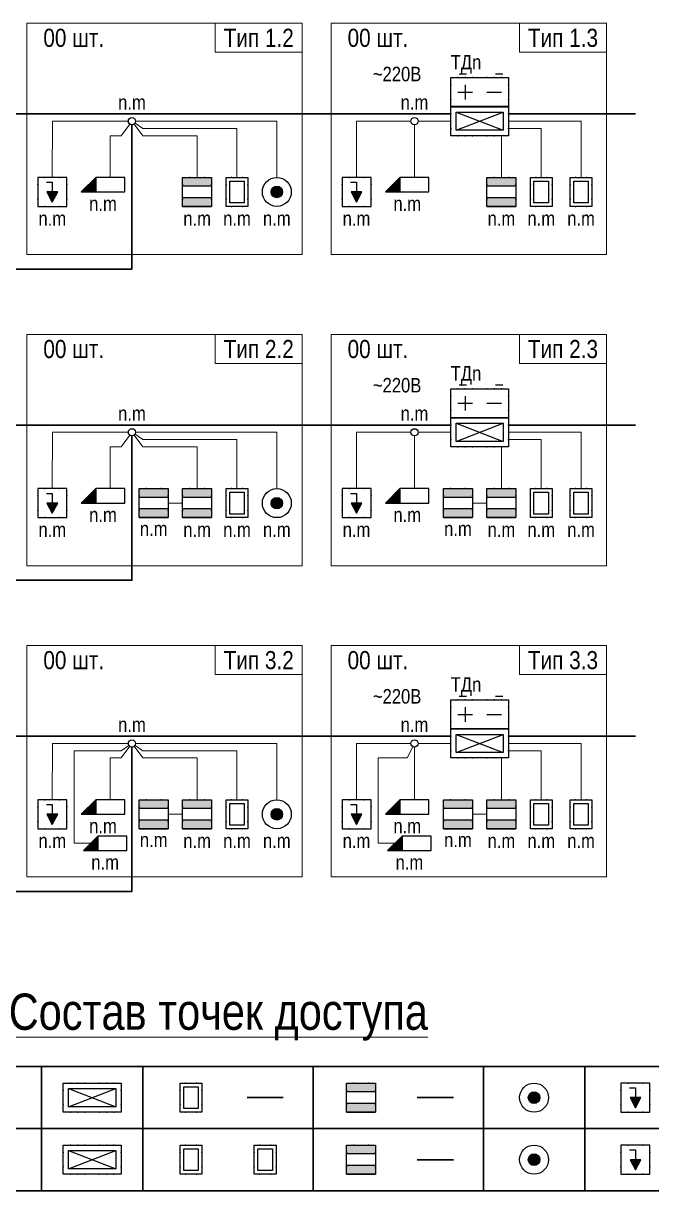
# Model space of a CAD drawing. Header units: millimetres. Extents: x -21000 to 351902, y -261781 to 19312.
# Drawn here: x 51333 to 60006, y -49709 to -33594 of the extents above; entities that cross this region are included whole.
import ezdxf
from ezdxf.enums import TextEntityAlignment as Align

# ---------------------------------------------------------------- set-up
doc = ezdxf.new("R2010")
doc.units = ezdxf.units.MM
doc.header["$MEASUREMENT"] = 0
doc.set_wipeout_variables(frame=1)
for name, color, linetype in [('_АТ-Имя', 7, 'Continuous'), ('_АТ-Спецификация', 7, 'Continuous'), ('_БЛ-Заливка', 7, 'Continuous'), ('_БЛ-Маска', 250, 'Continuous'), ('_БЛ_Заливка', 7, 'Continuous'), ('_КД', 84, 'Continuous'), ('_ЭП', 14, 'Continuous')]:
    doc.layers.add(name, color=color, linetype=linetype)
doc.layers.add('_АТ-Примечания', color=250, linetype='Continuous', plot=False)
doc.layers.add('_Блоки', color=252, linetype='Continuous', lineweight=18)
doc.layers.add('_Текст', color=7, linetype='Continuous', lineweight=0)
doc.styles.add('ArialN-250', font='ARIALN.TTF', dxfattribs={"height": 250})
doc.styles.add('AT-Шрифт', font='ARIALN.TTF', dxfattribs={"height": 250})
doc.linetypes.add('_Л00', pattern='A,30,[1,Sht1.shx,S=1.1,R=0,X=0,Y=0],2.5', length=32.5)

# ---------------------------------------------------------------- blocks, each defined once
blk = doc.blocks.new('КСкд')
at = {"layer": '_АТ-Имя', "ltscale": 100, "style": 'AT-Шрифт'}
blk.add_attdef('NUMBER', text='', height=2, dxfattribs=at).set_placement((0, 0.5, 0), align=Align.BOTTOM_CENTER)
at = {"layer": '_АТ-Примечания', "ltscale": 100, "style": 'AT-Шрифт', "flags": 1}
for tag, p in [('ABBREVIATION', (0, -3.5, 0)), ('COMMENT1', (0, -3.96, 0)), ('COMMENT2', (0, -4.42, 0)), ('COMMENT3', (0, -4.88, 0))]:
    blk.add_attdef(tag, p, '', height=0.25, dxfattribs=at)
at = {"layer": '_АТ-Спецификация', "ltscale": 100, "style": 'AT-Шрифт', "flags": 1}
for tag, p in [('NUM', (0, 0, 0)), ('CODE', (0, -1.5, 0)), ('DESCRIPTION', (0, -0.5, 0)), ('NAME', (0, -1, 0)), ('MADEBY', (0, -2, 0)), ('POSITION', (0, -2.5, 0)), ('POSITION2', (0, -3, 0))]:
    blk.add_attdef(tag, p, '', height=0.25, dxfattribs=at)
blk.add_wipeout([(0.5, 0), (0.5, -0.03), (0.5, -0.06), (0.49, -0.09), (0.48, -0.12), (0.48, -0.15), (0.46, -0.18), (0.45, -0.21), (0.44, -0.24), (0.42, -0.27), (0.4, -0.29), (0.39, -0.32), (0.36, -0.34), (0.34, -0.36), (0.32, -0.39), (0.29, -0.4), (0.27, -0.42), (0.24, -0.44), (0.21, -0.45), (0.18, -0.46), (0.15, -0.48), (0.12, -0.48), (0.09, -0.49), (0.06, -0.5), (0.03, -0.5), (0, -0.5), (-0.03, -0.5), (-0.06, -0.5), (-0.09, -0.49), (-0.12, -0.48), (-0.15, -0.48), (-0.18, -0.46), (-0.21, -0.45), (-0.24, -0.44), (-0.27, -0.42), (-0.29, -0.4), (-0.32, -0.39), (-0.34, -0.36), (-0.36, -0.34), (-0.39, -0.32), (-0.4, -0.29), (-0.42, -0.27), (-0.44, -0.24), (-0.45, -0.21), (-0.46, -0.18), (-0.48, -0.15), (-0.48, -0.12), (-0.49, -0.09), (-0.5, -0.06), (-0.5, -0.03), (-0.5, 0), (-0.5, 0.03), (-0.5, 0.06), (-0.49, 0.09), (-0.48, 0.12), (-0.48, 0.15), (-0.46, 0.18), (-0.45, 0.21), (-0.44, 0.24), (-0.42, 0.27), (-0.4, 0.29), (-0.39, 0.32), (-0.36, 0.34), (-0.34, 0.36), (-0.32, 0.39), (-0.29, 0.4), (-0.27, 0.42), (-0.24, 0.44), (-0.21, 0.45), (-0.18, 0.46), (-0.15, 0.48), (-0.12, 0.48), (-0.09, 0.49), (-0.06, 0.5), (-0.03, 0.5), (0, 0.5), (0.03, 0.5), (0.06, 0.5), (0.09, 0.49), (0.12, 0.48), (0.15, 0.48), (0.18, 0.46), (0.21, 0.45), (0.24, 0.44), (0.27, 0.42), (0.29, 0.4), (0.32, 0.39), (0.34, 0.36), (0.36, 0.34), (0.39, 0.32), (0.4, 0.29), (0.42, 0.27), (0.44, 0.24), (0.45, 0.21), (0.46, 0.18), (0.48, 0.15), (0.48, 0.12), (0.49, 0.09), (0.5, 0.06), (0.5, 0.03)]).dxf.layer = '_БЛ-Маска'
blk.add_circle((0, 0), 0.5)
blk = doc.blocks.new('ДК')
blk.add_wipeout([(-2, 2), (2, 2), (2, -2), (-2, -2)]).dxf.layer = '_БЛ-Маска'
at = {"layer": '_БЛ-Заливка', "linetype": 'ByBlock', "lineweight": -2, "ltscale": 100}
h = blk.add_hatch(color=84, dxfattribs=at)
h.paths.add_polyline_path([(2, 2), (-2, 2), (-2, 0.8), (2, 0.8)])
h.paths.add_polyline_path([(2, -0.8), (-2, -0.8), (-2, -2), (2, -2)])
at = {"color": 0, "linetype": 'ByBlock', "lineweight": -2, "ltscale": 100}
for p, q in [((2, 0.8), (-2, 0.8)), ((2, -0.8), (-2, -0.8))]:
    blk.add_line(p, q, dxfattribs=at)
at = {"color": 0, "linetype": 'ByBlock', "lineweight": -2}
blk.add_line((-2, -2), (2, -2), dxfattribs=at)
blk.add_lwpolyline([(-2, 2), (2, 2), (2, -2), (-2, -2)], close=True)
at = {"ltscale": 100}
for p in [(-1.02, 2), (1.02, 2), (-2, 1.01), (2, 1.01), (-2, -1.01), (2, -1.01), (-1.02, -2), (1.02, -2)]:
    blk.add_point(p, dxfattribs=at)
at = {"layer": '_АТ-Имя', "ltscale": 100, "style": 'AT-Шрифт'}
blk.add_attdef('NUMBER', text='', height=2, dxfattribs=at).set_placement((0, 2), align=Align.BOTTOM_CENTER)
at = {"layer": '_АТ-Примечания', "ltscale": 100, "style": 'AT-Шрифт', "flags": 1}
for tag, p in [('ABBREVIATION', (-2, -1.5)), ('COMMENT1', (-2, -1.96)), ('COMMENT2', (-2, -2.42)), ('COMMENT3', (-2, -2.88))]:
    blk.add_attdef(tag, p, '', height=0.25, dxfattribs=at)
at = {"layer": '_АТ-Спецификация', "ltscale": 100, "style": 'AT-Шрифт', "flags": 1}
for tag, p in [('NUM', (-2, 2)), ('DESCRIPTION', (-2, 1.5)), ('CODE', (-2, 0.5)), ('NAME', (-2, 1)), ('MADEBY', (-2, 0)), ('POSITION', (-2, -0.5)), ('POSITION2', (-2, -1))]:
    blk.add_attdef(tag, p, '', height=0.25, dxfattribs=at)
blk = doc.blocks.new('СЧ')
blk.add_wipeout([(-1.5, 2), (1.5, 2), (1.5, -2), (-1.5, -2)]).dxf.layer = '_БЛ-Маска'
at = {"color": 0, "linetype": 'ByBlock', "lineweight": -2, "ltscale": 100}
blk.add_lwpolyline([(-1, 1.5), (1, 1.5), (1, -1.5), (-1, -1.5)], close=True, dxfattribs=at)
for p in [(-0.75, 2), (0.75, 2), (-1.5, 1), (1.5, 1), (-1.5, -1), (1.5, -1), (-0.75, -2), (0.75, -2)]:
    blk.add_point(p, dxfattribs=at)
at = {"layer": '_БЛ-Маска', "color": 0, "linetype": 'ByBlock', "lineweight": -2, "ltscale": 100}
blk.add_lwpolyline([(1.5, -2), (-1.5, -2), (-1.5, 2), (1.5, 2)], close=True, dxfattribs=at)
at = {"layer": '_АТ-Имя', "ltscale": 100, "style": 'AT-Шрифт'}
blk.add_attdef('NUMBER', text='', height=2, dxfattribs=at).set_placement((0, 2), align=Align.BOTTOM_CENTER)
at = {"layer": '_АТ-Примечания', "ltscale": 100, "style": 'AT-Шрифт', "flags": 1}
for tag, p in [('ABBREVIATION', (-1.5, -1.5)), ('COMMENT1', (-1.5, -1.96)), ('COMMENT2', (-1.5, -2.42)), ('COMMENT3', (-1.5, -2.88))]:
    blk.add_attdef(tag, p, '', height=0.25, dxfattribs=at)
at = {"layer": '_АТ-Спецификация', "ltscale": 100, "style": 'AT-Шрифт', "flags": 1}
for tag, p in [('NUM', (-1.5, 2)), ('DESCRIPTION', (-1.5, 1.5)), ('CODE', (-1.5, 0.5)), ('NAME', (-1.5, 1)), ('MADEBY', (-1.5, 0)), ('POSITION', (-1.5, -0.5)), ('POSITION2', (-1.5, -1))]:
    blk.add_attdef(tag, p, '', height=0.25, dxfattribs=at)
blk = doc.blocks.new('АКВ')
at = {"lineweight": 0}
blk.add_wipeout([(-2, -2), (-2, 2), (2, 2), (2, -2)], dxfattribs=at).dxf.layer = '_БЛ-Маска'
at = {"layer": '_БЛ-Заливка'}
h = blk.add_hatch(color=84, dxfattribs=at)
h.dxf.hatch_style = 1
h.paths.add_polyline_path([(0.75, 0), (0, 0), (-0.75, 0), (0, -1.39)])
blk.add_lwpolyline([(2, 2), (-2, 2), (-2, -2), (2, -2)], close=True)
blk.add_lwpolyline([(-0.81, 1.34), (0, 1.34), (0, 0), (-0.75, 0), (0, -1.39), (0.75, 0), (0, 0)])
at = {"ltscale": 100}
for p in [(-1.02, 2), (1.02, 2), (-2, 1.01), (2, 1.01), (-2, -1.01), (2, -1.01), (-1.02, -2), (1.02, -2)]:
    blk.add_point(p, dxfattribs=at)
at = {"layer": '_АТ-Имя', "ltscale": 100, "style": 'AT-Шрифт'}
blk.add_attdef('NUMBER', text='', height=2, dxfattribs=at).set_placement((0, 2), align=Align.BOTTOM_CENTER)
at = {"layer": '_АТ-Примечания', "ltscale": 100, "style": 'AT-Шрифт', "flags": 1}
for tag, p in [('ABBREVIATION', (-2, -1.5)), ('COMMENT1', (-2, -1.96)), ('COMMENT2', (-2, -2.42)), ('COMMENT3', (-2, -2.88))]:
    blk.add_attdef(tag, p, '', height=0.25, dxfattribs=at)
at = {"layer": '_АТ-Спецификация', "ltscale": 100, "style": 'AT-Шрифт', "flags": 1}
for tag, p in [('NUM', (-2, 2)), ('DESCRIPTION', (-2, 1.5)), ('CODE', (-2, 0.5)), ('NAME', (-2, 1)), ('MADEBY', (-2, 0)), ('POSITION', (-2, -0.5)), ('POSITION2', (-2, -1))]:
    blk.add_attdef(tag, p, '', height=0.25, dxfattribs=at)
blk = doc.blocks.new('ЭМ')
at = {"layer": '_АТ-Примечания', "ltscale": 100, "style": 'AT-Шрифт', "flags": 1}
for tag, p in [('ABBREVIATION', (-2, -2.5)), ('COMMENT1', (-2, -2.96)), ('COMMENT2', (-2, -3.42)), ('COMMENT3', (-2, -3.88))]:
    blk.add_attdef(tag, p, '', height=0.25, dxfattribs=at)
blk.add_wipeout([(-2, -1), (-2, 1), (2, 1), (2, -1)]).dxf.layer = '_БЛ-Маска'
at = {"layer": '_БЛ_Заливка', "ltscale": 100}
blk.add_hatch(color=84, dxfattribs=at).paths.add_polyline_path([(-2, 1), (-4, -1), (-2, -1)])
at = {"ltscale": 100}
for points in [[(-4, -1), (2, -1), (2, 1), (-2, 1), (-4, -1)], [(-2, 1), (-2, -1)]]:
    blk.add_lwpolyline(points, dxfattribs=at)
at = {"layer": '_АТ-Имя', "ltscale": 100, "style": 'AT-Шрифт'}
blk.add_attdef('NUMBER', text='', height=2, dxfattribs=at).set_placement((-1, 1), align=Align.BOTTOM_CENTER)
at = {"layer": '_АТ-Спецификация', "ltscale": 100, "style": 'AT-Шрифт', "flags": 1}
for tag, p in [('NUM', (-2, 1)), ('DESCRIPTION', (-2, 0.5)), ('NAME', (-2, 0)), ('CODE', (-2, -0.5)), ('MADEBY', (-2, -1)), ('POSITION', (-2, -1.5)), ('POSITION2', (-2, -2))]:
    blk.add_attdef(tag, p, '', height=0.25, dxfattribs=at)
blk = doc.blocks.new('КВ')
blk.add_wipeout([(2, 0), (2, -0.06), (2, -0.13), (1.99, -0.19), (1.98, -0.25), (1.98, -0.31), (1.96, -0.37), (1.95, -0.44), (1.94, -0.5), (1.92, -0.56), (1.9, -0.62), (1.88, -0.68), (1.86, -0.74), (1.84, -0.79), (1.81, -0.85), (1.78, -0.91), (1.75, -0.96), (1.72, -1.02), (1.69, -1.07), (1.65, -1.12), (1.62, -1.18), (1.58, -1.23), (1.54, -1.27), (1.5, -1.32), (1.46, -1.37), (1.41, -1.41), (1.37, -1.46), (1.32, -1.5), (1.27, -1.54), (1.23, -1.58), (1.18, -1.62), (1.12, -1.65), (1.07, -1.69), (1.02, -1.72), (0.96, -1.75), (0.91, -1.78), (0.85, -1.81), (0.79, -1.84), (0.74, -1.86), (0.68, -1.88), (0.62, -1.9), (0.56, -1.92), (0.5, -1.94), (0.44, -1.95), (0.37, -1.96), (0.31, -1.98), (0.25, -1.98), (0.19, -1.99), (0.13, -2), (0.06, -2), (0, -2), (-0.06, -2), (-0.13, -2), (-0.19, -1.99), (-0.25, -1.98), (-0.31, -1.98), (-0.37, -1.96), (-0.44, -1.95), (-0.5, -1.94), (-0.56, -1.92), (-0.62, -1.9), (-0.68, -1.88), (-0.74, -1.86), (-0.79, -1.84), (-0.85, -1.81), (-0.91, -1.78), (-0.96, -1.75), (-1.02, -1.72), (-1.07, -1.69), (-1.12, -1.65), (-1.18, -1.62), (-1.23, -1.58), (-1.27, -1.54), (-1.32, -1.5), (-1.37, -1.46), (-1.41, -1.41), (-1.46, -1.37), (-1.5, -1.32), (-1.54, -1.27), (-1.58, -1.23), (-1.62, -1.18), (-1.65, -1.12), (-1.69, -1.07), (-1.72, -1.02), (-1.75, -0.96), (-1.78, -0.91), (-1.81, -0.85), (-1.84, -0.79), (-1.86, -0.74), (-1.88, -0.68), (-1.9, -0.62), (-1.92, -0.56), (-1.94, -0.5), (-1.95, -0.44), (-1.96, -0.37), (-1.98, -0.31), (-1.98, -0.25), (-1.99, -0.19), (-2, -0.13), (-2, -0.06), (-2, 0), (-2, 0.06), (-2, 0.13), (-1.99, 0.19), (-1.98, 0.25), (-1.98, 0.31), (-1.96, 0.37), (-1.95, 0.44), (-1.94, 0.5), (-1.92, 0.56), (-1.9, 0.62), (-1.88, 0.68), (-1.86, 0.74), (-1.84, 0.79), (-1.81, 0.85), (-1.78, 0.91), (-1.75, 0.96), (-1.72, 1.02), (-1.69, 1.07), (-1.65, 1.12), (-1.62, 1.18), (-1.58, 1.23), (-1.54, 1.27), (-1.5, 1.32), (-1.46, 1.37), (-1.41, 1.41), (-1.37, 1.46), (-1.32, 1.5), (-1.27, 1.54), (-1.23, 1.58), (-1.18, 1.62), (-1.12, 1.65), (-1.07, 1.69), (-1.02, 1.72), (-0.96, 1.75), (-0.91, 1.78), (-0.85, 1.81), (-0.79, 1.84), (-0.74, 1.86), (-0.68, 1.88), (-0.62, 1.9), (-0.56, 1.92), (-0.5, 1.94), (-0.44, 1.95), (-0.37, 1.96), (-0.31, 1.98), (-0.25, 1.98), (-0.19, 1.99), (-0.13, 2), (-0.06, 2), (0, 2), (0.06, 2), (0.13, 2), (0.19, 1.99), (0.25, 1.98), (0.31, 1.98), (0.37, 1.96), (0.44, 1.95), (0.5, 1.94), (0.56, 1.92), (0.62, 1.9), (0.68, 1.88), (0.74, 1.86), (0.79, 1.84), (0.85, 1.81), (0.91, 1.78), (0.96, 1.75), (1.02, 1.72), (1.07, 1.69), (1.12, 1.65), (1.18, 1.62), (1.23, 1.58), (1.27, 1.54), (1.32, 1.5), (1.37, 1.46), (1.41, 1.41), (1.46, 1.37), (1.5, 1.32), (1.54, 1.27), (1.58, 1.23), (1.62, 1.18), (1.65, 1.12), (1.69, 1.07), (1.72, 1.02), (1.75, 0.96), (1.78, 0.91), (1.81, 0.85), (1.84, 0.79), (1.86, 0.74), (1.88, 0.68), (1.9, 0.62), (1.92, 0.56), (1.94, 0.5), (1.95, 0.44), (1.96, 0.37), (1.98, 0.31), (1.98, 0.25), (1.99, 0.19), (2, 0.13), (2, 0.06)]).dxf.layer = '_БЛ-Маска'
at = {"layer": '_БЛ-Заливка', "linetype": 'ByBlock', "lineweight": -2, "ltscale": 100}
blk.add_hatch(color=84, dxfattribs=at).paths.add_polyline_path([(0.8, 0, 1), (-0.8, 0, 1)])
blk.add_circle((0, 0), 2)
at = {"color": 0, "linetype": 'ByBlock', "lineweight": -2, "ltscale": 100}
blk.add_circle((0, 0), 0.8, dxfattribs=at)
at = {"layer": '_АТ-Имя', "ltscale": 100, "style": 'AT-Шрифт'}
blk.add_attdef('NUMBER', text='', height=2, dxfattribs=at).set_placement((0, 2), align=Align.BOTTOM_CENTER)
at = {"layer": '_АТ-Примечания', "ltscale": 100, "style": 'AT-Шрифт', "flags": 1}
for tag, p in [('ABBREVIATION', (0, -1.5)), ('COMMENT1', (0, -1.96)), ('COMMENT2', (0, -2.42)), ('COMMENT3', (0, -2.88))]:
    blk.add_attdef(tag, p, '', height=0.25, dxfattribs=at)
at = {"layer": '_АТ-Спецификация', "ltscale": 100, "style": 'AT-Шрифт', "flags": 1}
for tag, p in [('NUM', (0, 2)), ('DESCRIPTION', (0, 1.5)), ('CODE', (0, 0.5)), ('NAME', (0, 1)), ('MADEBY', (0, 0)), ('POSITION', (0, -0.5)), ('POSITION2', (0, -1))]:
    blk.add_attdef(tag, p, '', height=0.25, dxfattribs=at)
blk = doc.blocks.new('РИП')
at = {"layer": '_АТ-Имя', "ltscale": 100, "style": 'AT-Шрифт'}
blk.add_attdef('NUMBER', text='', height=2, dxfattribs=at).set_placement((0, 4.54), align=Align.BOTTOM_LEFT)
blk.add_wipeout([(0, 4), (8, 4), (8, 0), (0, 0)]).dxf.layer = '_БЛ-Маска'
for p, q in [((1.19, 4.54), (2.19, 4.54)), ((6.19, 4.54), (7.19, 4.54))]:
    blk.add_line(p, q)
at = {"color": 0, "linetype": 'ByBlock', "lineweight": -2}
for p, q in [((1, 2), (3, 2)), ((2, 3), (2, 1)), ((5, 2), (7, 2))]:
    blk.add_line(p, q, dxfattribs=at)
blk.add_lwpolyline([(0, 4), (8, 4), (8, 0), (0, 0)], close=True)
at = {"color": 0, "linetype": 'ByBlock', "lineweight": -2, "ltscale": 100}
for p in [(1, 4), (2, 4), (3, 4), (5, 4), (6, 4), (7, 4), (0, 3), (8, 3), (0, 1), (8, 1), (1, 0), (2, 0), (3, 0), (5, 0), (6, 0), (7, 0)]:
    blk.add_point(p, dxfattribs=at)
at = {"layer": '_АТ-Примечания', "ltscale": 100, "style": 'AT-Шрифт', "flags": 1}
for tag, p in [('ABBREVIATION', (0, 0.5)), ('COMMENT1', (0, 0.04)), ('COMMENT2', (0, -0.42)), ('COMMENT3', (0, -0.88))]:
    blk.add_attdef(tag, p, '', height=0.25, dxfattribs=at)
at = {"layer": '_АТ-Спецификация', "ltscale": 100, "style": 'AT-Шрифт', "flags": 1}
for tag, p in [('NUM', (0, 4)), ('DESCRIPTION', (0, 3.5)), ('NAME', (0, 3)), ('CODE', (0, 2.5)), ('MADEBY', (0, 2)), ('POSITION', (0, 1.5)), ('POSITION2', (0, 1))]:
    blk.add_attdef(tag, p, '', height=0.25, dxfattribs=at)
blk = doc.blocks.new('КД')
at = {"ltscale": 100}
blk.add_wipeout([(0, 0), (0, 4), (8, 4), (8, 0)], dxfattribs=at).dxf.layer = '_БЛ-Маска'
blk.add_lwpolyline([(0, 4), (8, 4), (8, 0), (0, 0)], close=True, dxfattribs=at)
at = {"color": 0, "linetype": 'ByBlock', "lineweight": -2, "ltscale": 100}
blk.add_lwpolyline([(0.75, 3.25), (7.25, 3.25), (7.25, 0.75), (0.75, 0.75)], close=True, dxfattribs=at)
for points in [[(0.75, 0.75), (7.25, 3.25)], [(0.75, 3.25), (7.25, 0.75)]]:
    blk.add_lwpolyline(points, dxfattribs=at)
for p in [(1, 4), (2, 4), (3, 4), (5, 4), (6, 4), (7, 4), (0, 3), (8, 3), (0, 1), (1, 0), (2, 0), (3, 0), (5, 0), (6, 0), (7, 0), (8, 1)]:
    blk.add_point(p, dxfattribs=at)
at = {"layer": '_АТ-Имя', "ltscale": 100, "style": 'AT-Шрифт'}
blk.add_attdef('NUMBER', text='', height=2, dxfattribs=at).set_placement((0, 4), align=Align.BOTTOM_LEFT)
at = {"layer": '_АТ-Примечания', "ltscale": 100, "style": 'AT-Шрифт', "flags": 1}
for tag, p in [('ABBREVIATION', (0, 0.5)), ('COMMENT1', (0, 0.04)), ('COMMENT2', (0, -0.42)), ('COMMENT3', (0, -0.88))]:
    blk.add_attdef(tag, p, '', height=0.25, dxfattribs=at)
at = {"layer": '_АТ-Спецификация', "ltscale": 100, "style": 'AT-Шрифт', "flags": 1}
for tag, p in [('NUM', (0, 4)), ('DESCRIPTION', (0, 3.5)), ('NAME', (0, 3)), ('CODE', (0, 2.5)), ('MADEBY', (0, 2)), ('POSITION', (0, 1.5)), ('POSITION2', (0, 1))]:
    blk.add_attdef(tag, p, '', height=0.25, dxfattribs=at)

msp = doc.modelspace()

# ---------------------------------------------------------------- linework, layer by layer
at = {"linetype": 'Continuous', "lineweight": 30}
for p, q in [((54421, -48425, -2700), (54921, -48425, -2700)), ((56771, -48425, 900), (57271, -48425, 900)), ((56771, -49281, 900), (57271, -49281, 900))]:
    msp.add_line(p, q, dxfattribs=at)
at = {"color": 204, "linetype": 'Continuous', "lineweight": 30}
for points in [[(51382, -34845), (49632, -34845)], [(57232, -34845), (55582, -34845)], [(59782, -34845), (58032, -34845)], [(51382, -39140), (49632, -39140)], [(57232, -39140), (55582, -39140)], [(59782, -39140), (58032, -39140)], [(51382, -43435), (49632, -43435)], [(57232, -43435), (55582, -43435)], [(59782, -43435), (58032, -43435)]]:
    msp.add_lwpolyline(points, dxfattribs=at)
at = {"color": 12, "linetype": '_Л00', "lineweight": 15, "ltscale": 100}
for points in [[(56782, -34945), (57232, -34945)], [(56782, -39240), (57232, -39240)], [(56782, -43535), (57232, -43535)]]:
    msp.add_lwpolyline(points, dxfattribs=at)
at = {"elevation": -2700}
for points in [[(50183, -47997), (51583, -47997), (51583, -48853), (50183, -48853)], [(50183, -48853), (51583, -48853), (51583, -49709), (50183, -49709)]]:
    msp.add_lwpolyline(points, close=True, dxfattribs=at)
at = {"layer": '_Блоки', "color": 252, "lineweight": 15, "ltscale": 50}
for points in [[(53982, -33594), (55182, -33594), (55182, -33994), (53982, -33994)], [(55582, -33594), (59382, -33594), (59382, -36787), (55582, -36787)], [(58182, -33594), (59382, -33594), (59382, -33994), (58182, -33994)], [(53982, -37890), (55182, -37890), (55182, -38290), (53982, -38290)], [(55582, -37890), (59382, -37890), (59382, -41082), (55582, -41082)], [(58182, -37890), (59382, -37890), (59382, -38290), (58182, -38290)], [(53982, -42185), (55182, -42185), (55182, -42585), (53982, -42585)], [(55582, -42185), (59382, -42185), (59382, -45377), (55582, -45377)], [(58182, -42185), (59382, -42185), (59382, -42585), (58182, -42585)]]:
    msp.add_lwpolyline(points, close=True, dxfattribs=at)

# ---------------------------------------------------------------- block references
at = {"layer": '_КД', "ltscale": 100}
ref = msp.add_blockref('КСкд', (52832, -34945), dxfattribs=dict(at, xscale=100, yscale=100, zscale=100))
ref.add_attrib('NUMBER', 'n.m', dxfattribs={"layer": '_АТ-Имя', "ltscale": 100, "height": 200, "style": 'AT-Шрифт'}).set_placement((52832, -34845), align=Align.BOTTOM_CENTER)
ref = msp.add_blockref('КСкд', (52832, -39240), dxfattribs=dict(at, xscale=100, yscale=100, zscale=100))
ref.add_attrib('NUMBER', 'n.m', dxfattribs={"layer": '_АТ-Имя', "ltscale": 100, "height": 200, "style": 'AT-Шрифт'}).set_placement((52832, -39140), align=Align.BOTTOM_CENTER)
ref = msp.add_blockref('КСкд', (52832, -43535), dxfattribs=dict(at, xscale=100, yscale=100, zscale=100))
ref.add_attrib('NUMBER', 'n.m', dxfattribs={"layer": '_АТ-Имя', "ltscale": 100, "height": 200, "style": 'AT-Шрифт'}).set_placement((52832, -43435), align=Align.BOTTOM_CENTER)
at = {"layer": '_КД', "xscale": 100, "yscale": 100, "zscale": 0.1}
for name, p in [('КД', (51883, -48625, -2700)), ('СЧ', (53646, -48425, -3600)), ('ДК', (55996, -48425, -2700)), ('КВ', (58383, -48425, -1800)), ('АКВ', (59783, -48425, -1800))]:
    msp.add_blockref(name, p, dxfattribs=at)

# ---------------------------------------------------------------- texts
at = {"lineweight": 0, "insert": (54024, -47639, -3600), "char_height": 500, "width": 18500, "attachment_point": 8, "style": 'ArialN-250'}
msp.add_mtext('{\\LСостав точек доступа}', dxfattribs=at)
at = {"layer": '_Текст', "color": 2, "style": 'ArialN-250'}
for p in [(52028, -33794), (56228, -33794), (52028, -38090), (56228, -38090), (52028, -42385), (56228, -42385)]:
    msp.add_text('00 шт.', height=250, dxfattribs=at).set_placement(p, align=Align.MIDDLE_CENTER)
at = {"layer": '_Текст', "style": 'ArialN-250'}
for s, p in [('Тип 1.2', (54582, -33794)), ('Тип 1.3', (58782, -33794)), ('Тип 2.2', (54582, -38090)), ('Тип 2.3', (58782, -38090)), ('Тип 3.2', (54582, -42385)), ('Тип 3.3', (58782, -42385))]:
    msp.add_text(s, height=250, dxfattribs=at).set_placement(p, align=Align.MIDDLE_CENTER)
at = {"layer": '_Текст', "style": 'AT-Шрифт'}
for p in [(56158, -34394), (56158, -38690), (56158, -42985)]:
    msp.add_text('~220В', height=200, dxfattribs=at).set_placement(p)

# ---------------------------------------------------------------- next in the draw order: linework, layer by layer
at = {"color": 204, "linetype": 'Continuous', "lineweight": 30}
for points in [[(55582, -34845), (51382, -34845)], [(55582, -39140), (51382, -39140)], [(55582, -43435), (51382, -43435)]]:
    msp.add_lwpolyline(points, dxfattribs=at)
at = {"color": 84, "linetype": '_Л00', "lineweight": 30, "ltscale": 100}
for points in [[(48832, -35045), (48632, -35045), (48632, -36987), (52832, -36987), (52832, -34995)], [(48832, -39340), (48632, -39340), (48632, -41282), (52832, -41282), (52832, -39290)], [(48832, -43635), (48632, -43635), (48632, -45577), (52832, -45577), (52832, -43585)]]:
    msp.add_lwpolyline(points, dxfattribs=at)
at = {"lineweight": 30, "elevation": -3600}
msp.add_lwpolyline([(44783, -47997), (63283, -47997), (63283, -49709), (44783, -49709)], close=True, dxfattribs=at)
for points, elevation in [([(51583, -47997), (52983, -47997), (52983, -48853), (51583, -48853)], -3600), ([(52983, -47997), (55333, -47997), (55333, -48853), (52983, -48853)], -3600), ([(55333, -47997), (57683, -47997), (57683, -48853), (55333, -48853)], -3600), ([(57683, -47997), (59083, -47997), (59083, -48853), (57683, -48853)], -1800), ([(59083, -47997), (60483, -47997), (60483, -48853), (59083, -48853)], -1800)]:
    msp.add_lwpolyline(points, close=True, dxfattribs=dict(elevation=elevation))
at = {"layer": '_Блоки', "color": 252, "lineweight": 15, "ltscale": 50}
for points in [[(51382, -33594), (55182, -33594), (55182, -36787), (51382, -36787)], [(51382, -37890), (55182, -37890), (55182, -41082), (51382, -41082)], [(51382, -42185), (55182, -42185), (55182, -45377), (51382, -45377)]]:
    msp.add_lwpolyline(points, close=True, dxfattribs=at)

# ---------------------------------------------------------------- next in the draw order: block references
at = {"layer": '_КД', "ltscale": 100}
ref = msp.add_blockref('КСкд', (56732, -34945), dxfattribs=dict(at, xscale=100, yscale=100, zscale=100))
ref.add_attrib('NUMBER', 'n.m', dxfattribs={"layer": '_АТ-Имя', "ltscale": 100, "height": 200, "style": 'AT-Шрифт'}).set_placement((56732, -34845), align=Align.BOTTOM_CENTER)
ref = msp.add_blockref('КСкд', (56732, -39240), dxfattribs=dict(at, xscale=100, yscale=100, zscale=100))
ref.add_attrib('NUMBER', 'n.m', dxfattribs={"layer": '_АТ-Имя', "ltscale": 100, "height": 200, "style": 'AT-Шрифт'}).set_placement((56732, -39140), align=Align.BOTTOM_CENTER)
at = {"layer": '_КД'}
ref = msp.add_blockref('ДК', (57332, -40218), dxfattribs=dict(at, xscale=100, yscale=100, zscale=0.1))
ref.add_attrib('NUMBER', 'n.m', dxfattribs={"layer": '_АТ-Имя', "ltscale": 100, "height": 200, "style": 'AT-Шрифт'}).set_placement((57332, -40732), align=Align.BOTTOM_CENTER)
at = {"layer": '_КД', "ltscale": 100}
ref = msp.add_blockref('КСкд', (56732, -43535), dxfattribs=dict(at, xscale=100, yscale=100, zscale=100))
ref.add_attrib('NUMBER', 'n.m', dxfattribs={"layer": '_АТ-Имя', "ltscale": 100, "height": 200, "style": 'AT-Шрифт'}).set_placement((56732, -43435), align=Align.BOTTOM_CENTER)
at = {"layer": '_КД'}
ref = msp.add_blockref('ДК', (57332, -44513), dxfattribs=dict(at, xscale=100, yscale=100, zscale=0.1))
ref.add_attrib('NUMBER', 'n.m', dxfattribs={"layer": '_АТ-Имя', "ltscale": 100, "height": 200, "style": 'AT-Шрифт'}).set_placement((57332, -45027), align=Align.BOTTOM_CENTER)
at = {"layer": '_ЭП', "xscale": 100, "yscale": 100, "zscale": 0.1}
for p in [(57232, -34744), (57232, -39040), (57232, -43335)]:
    msp.add_blockref('РИП', p, dxfattribs=at)

# ---------------------------------------------------------------- next in the draw order: linework, layer by layer
at = {"color": 12, "linetype": '_Л00', "lineweight": 15, "ltscale": 100}
for points in [[(55931, -35722), (55934, -34945), (56682, -34945)], [(56732, -34995), (56732, -35722)], [(55931, -40018), (55934, -39240), (56682, -39240)], [(56732, -39290), (56732, -40018)], [(55931, -44313), (55934, -43535), (56682, -43535)], [(56462, -44914), (56232, -44914), (56232, -43735), (56632, -43735), (56710, -43580)], [(56732, -43585), (56732, -44313)]]:
    msp.add_lwpolyline(points, dxfattribs=at)

# ---------------------------------------------------------------- next in the draw order: block references
at = {"layer": '_КД'}
ref = msp.add_blockref('КД', (57232, -35145), dxfattribs=dict(at, xscale=100, yscale=100, zscale=0.1))
ref.add_attrib('NUMBER', 'ТДn', dxfattribs={"layer": '_АТ-Имя', "ltscale": 100, "height": 200, "style": 'AT-Шрифт'}).set_placement((57232, -34291), align=Align.BOTTOM_LEFT)
ref = msp.add_blockref('АКВ', (51732, -35922), dxfattribs=dict(at, xscale=100, yscale=100, zscale=0.1))
ref.add_attrib('NUMBER', 'n.m', dxfattribs={"layer": '_АТ-Имя', "ltscale": 100, "height": 200, "style": 'AT-Шрифт'}).set_placement((51732, -36449), align=Align.BOTTOM_CENTER)
ref = msp.add_blockref('ЭМ', (52532, -35822), dxfattribs=dict(at, xscale=100, yscale=100, zscale=0.1))
ref.add_attrib('NUMBER', 'n.m', dxfattribs={"layer": '_АТ-Имя', "ltscale": 100, "height": 200, "style": 'AT-Шрифт'}).set_placement((52432, -36244), align=Align.BOTTOM_CENTER)
ref = msp.add_blockref('ДК', (53732, -35922), dxfattribs=dict(at, xscale=100, yscale=100, zscale=0.1))
ref.add_attrib('NUMBER', 'n.m', dxfattribs={"layer": '_АТ-Имя', "ltscale": 100, "height": 200, "style": 'AT-Шрифт'}).set_placement((53732, -36449), align=Align.BOTTOM_CENTER)
ref = msp.add_blockref('СЧ', (54282, -35922), dxfattribs=dict(at, xscale=100, yscale=100, zscale=0.1))
ref.add_attrib('NUMBER', 'n.m', dxfattribs={"layer": '_АТ-Имя', "ltscale": 100, "height": 200, "style": 'AT-Шрифт'}).set_placement((54282, -36448), align=Align.BOTTOM_CENTER)
ref = msp.add_blockref('КВ', (54832, -35922), dxfattribs=dict(at, xscale=100, yscale=100, zscale=0.1))
ref.add_attrib('NUMBER', 'n.m', dxfattribs={"layer": '_АТ-Имя', "ltscale": 100, "height": 200, "style": 'AT-Шрифт'}).set_placement((54832, -36448), align=Align.BOTTOM_CENTER)
ref = msp.add_blockref('КД', (57232, -39440), dxfattribs=dict(at, xscale=100, yscale=100, zscale=0.1))
ref.add_attrib('NUMBER', 'ТДn', dxfattribs={"layer": '_АТ-Имя', "ltscale": 100, "height": 200, "style": 'AT-Шрифт'}).set_placement((57232, -38586), align=Align.BOTTOM_LEFT)
ref = msp.add_blockref('АКВ', (51732, -40218), dxfattribs=dict(at, xscale=100, yscale=100, zscale=0.1))
ref.add_attrib('NUMBER', 'n.m', dxfattribs={"layer": '_АТ-Имя', "ltscale": 100, "height": 200, "style": 'AT-Шрифт'}).set_placement((51732, -40744), align=Align.BOTTOM_CENTER)
ref = msp.add_blockref('ЭМ', (52532, -40118), dxfattribs=dict(at, xscale=100, yscale=100, zscale=0.1))
ref.add_attrib('NUMBER', 'n.m', dxfattribs={"layer": '_АТ-Имя', "ltscale": 100, "height": 200, "style": 'AT-Шрифт'}).set_placement((52432, -40539), align=Align.BOTTOM_CENTER)
ref = msp.add_blockref('ДК', (53132, -40218), dxfattribs=dict(at, xscale=100, yscale=100, zscale=0.1))
ref.add_attrib('NUMBER', 'n.m', dxfattribs={"layer": '_АТ-Имя', "ltscale": 100, "height": 200, "style": 'AT-Шрифт'}).set_placement((53132, -40732), align=Align.BOTTOM_CENTER)
ref = msp.add_blockref('ДК', (53732, -40218), dxfattribs=dict(at, xscale=100, yscale=100, zscale=0.1))
ref.add_attrib('NUMBER', 'n.m', dxfattribs={"layer": '_АТ-Имя', "ltscale": 100, "height": 200, "style": 'AT-Шрифт'}).set_placement((53732, -40744), align=Align.BOTTOM_CENTER)
ref = msp.add_blockref('СЧ', (54282, -40218), dxfattribs=dict(at, xscale=100, yscale=100, zscale=0.1))
ref.add_attrib('NUMBER', 'n.m', dxfattribs={"layer": '_АТ-Имя', "ltscale": 100, "height": 200, "style": 'AT-Шрифт'}).set_placement((54282, -40744), align=Align.BOTTOM_CENTER)
ref = msp.add_blockref('КВ', (54832, -40218), dxfattribs=dict(at, xscale=100, yscale=100, zscale=0.1))
ref.add_attrib('NUMBER', 'n.m', dxfattribs={"layer": '_АТ-Имя', "ltscale": 100, "height": 200, "style": 'AT-Шрифт'}).set_placement((54832, -40744), align=Align.BOTTOM_CENTER)
ref = msp.add_blockref('КД', (57232, -43735), dxfattribs=dict(at, xscale=100, yscale=100, zscale=0.1))
ref.add_attrib('NUMBER', 'ТДn', dxfattribs={"layer": '_АТ-Имя', "ltscale": 100, "height": 200, "style": 'AT-Шрифт'}).set_placement((57232, -42881), align=Align.BOTTOM_LEFT)
ref = msp.add_blockref('АКВ', (51732, -44513), dxfattribs=dict(at, xscale=100, yscale=100, zscale=0.1))
ref.add_attrib('NUMBER', 'n.m', dxfattribs={"layer": '_АТ-Имя', "ltscale": 100, "height": 200, "style": 'AT-Шрифт'}).set_placement((51732, -45039), align=Align.BOTTOM_CENTER)
ref = msp.add_blockref('ДК', (53132, -44513), dxfattribs=dict(at, xscale=100, yscale=100, zscale=0.1))
ref.add_attrib('NUMBER', 'n.m', dxfattribs={"layer": '_АТ-Имя', "ltscale": 100, "height": 200, "style": 'AT-Шрифт'}).set_placement((53132, -45027), align=Align.BOTTOM_CENTER)
ref = msp.add_blockref('ДК', (53732, -44513), dxfattribs=dict(at, xscale=100, yscale=100, zscale=0.1))
ref.add_attrib('NUMBER', 'n.m', dxfattribs={"layer": '_АТ-Имя', "ltscale": 100, "height": 200, "style": 'AT-Шрифт'}).set_placement((53732, -45039), align=Align.BOTTOM_CENTER)
ref = msp.add_blockref('СЧ', (54282, -44513), dxfattribs=dict(at, xscale=100, yscale=100, zscale=0.1))
ref.add_attrib('NUMBER', 'n.m', dxfattribs={"layer": '_АТ-Имя', "ltscale": 100, "height": 200, "style": 'AT-Шрифт'}).set_placement((54282, -45039), align=Align.BOTTOM_CENTER)
ref = msp.add_blockref('КВ', (54832, -44513), dxfattribs=dict(at, xscale=100, yscale=100, zscale=0.1))
ref.add_attrib('NUMBER', 'n.m', dxfattribs={"layer": '_АТ-Имя', "ltscale": 100, "height": 200, "style": 'AT-Шрифт'}).set_placement((54832, -45039), align=Align.BOTTOM_CENTER)
ref = msp.add_blockref('ЭМ', (52562, -44914), dxfattribs=dict(at, xscale=100, yscale=100, zscale=0.1))
ref.add_attrib('NUMBER', 'n.m', dxfattribs={"layer": '_АТ-Имя', "ltscale": 100, "height": 200, "style": 'AT-Шрифт'}).set_placement((52462, -45336), align=Align.BOTTOM_CENTER)
at = {"layer": '_КД', "xscale": 100, "yscale": 100, "zscale": 0.1}
for name, p in [('КД', (51883, -49481, -2700)), ('СЧ', (53646, -49281, -3600)), ('ДК', (55996, -49281, -2700)), ('КВ', (58383, -49281, -1800)), ('АКВ', (59783, -49281, -1800))]:
    msp.add_blockref(name, p, dxfattribs=at)

# ---------------------------------------------------------------- next in the draw order: linework, layer by layer
at = {"color": 250, "linetype": 'Continuous', "lineweight": 30}
for points in [[(57232, -34444, 0.0352, 121, 0), (56953, -34444, 0, 0, 0), (56210, -34444, 0, 0, 0)], [(57232, -38740, 0.0352, 121, 0), (56953, -38740, 0, 0, 0), (56210, -38740, 0, 0, 0)], [(57232, -43035, 0.0352, 121, 0), (56953, -43035, 0, 0, 0), (56210, -43035, 0, 0, 0)]]:
    msp.add_lwpolyline(points, format="xyseb", dxfattribs=at)
at = {"color": 12, "linetype": '_Л00', "lineweight": 15, "ltscale": 100}
for points in [[(51731, -35722), (51734, -34945), (52782, -34945)], [(52802, -34985), (52682, -35145), (52532, -35145), (52532, -35722)], [(51731, -40018), (51734, -39240), (52782, -39240)], [(52802, -39280), (52682, -39440), (52532, -39440), (52532, -40018)]]:
    msp.add_lwpolyline(points, dxfattribs=at)
at = {"color": 5, "linetype": 'Continuous', "lineweight": 15, "ltscale": 100}
for points in [[(52882, -34945), (54832, -34945), (54832, -35722)], [(52882, -39240), (54832, -39240), (54832, -40018)], [(52882, -43535), (54832, -43535), (54832, -44313)]]:
    msp.add_lwpolyline(points, dxfattribs=at)
at = {"color": 84, "linetype": 'Continuous', "lineweight": 15, "ltscale": 100}
for points in [[(58032, -34945), (59032, -34945), (59032, -35722)], [(52874, -34972), (52982, -35045), (54282, -35045), (54282, -35722)], [(58032, -35045), (58482, -35045), (58482, -35722)], [(52874, -39267), (52982, -39340), (54282, -39340), (54282, -40018)], [(58032, -39240), (59032, -39240), (59032, -40018)], [(58032, -39340), (58482, -39340), (58482, -40018)], [(52874, -43563), (52982, -43635), (54282, -43635), (54282, -44313)], [(58032, -43535), (59032, -43535), (59032, -44313)], [(58032, -43635), (58482, -43635), (58482, -44313)]]:
    msp.add_lwpolyline(points, dxfattribs=at)
at = {"color": 190, "linetype": 'Continuous', "lineweight": 15}
for points in [[(52862, -34985), (52982, -35145), (53732, -35145), (53732, -35722)], [(57932, -35145), (57932, -35722)], [(52862, -39280), (52982, -39440), (53732, -39440), (53732, -40018)], [(57932, -39440), (57932, -40018)], [(53332, -40218), (53532, -40218)], [(52862, -43575), (52982, -43735), (53732, -43735), (53732, -44313)], [(57932, -43735), (57932, -44313)], [(53332, -44513), (53532, -44513)]]:
    msp.add_lwpolyline(points, dxfattribs=at)
for points, elevation in [([(51583, -48853), (52983, -48853), (52983, -49709), (51583, -49709)], -3600), ([(52983, -48853), (55333, -48853), (55333, -49709), (52983, -49709)], -3600), ([(55333, -48853), (57683, -48853), (57683, -49709), (55333, -49709)], -3600), ([(57683, -48853), (59083, -48853), (59083, -49709), (57683, -49709)], -1800), ([(59083, -48853), (60483, -48853), (60483, -49709), (59083, -49709)], -1800)]:
    msp.add_lwpolyline(points, close=True, dxfattribs=dict(elevation=elevation))

# ---------------------------------------------------------------- next in the draw order: block references
at = {"layer": '_КД'}
ref = msp.add_blockref('АКВ', (55932, -35922), dxfattribs=dict(at, xscale=100, yscale=100, zscale=0.1))
ref.add_attrib('NUMBER', 'n.m', dxfattribs={"layer": '_АТ-Имя', "ltscale": 100, "height": 200, "style": 'AT-Шрифт'}).set_placement((55932, -36449), align=Align.BOTTOM_CENTER)
ref = msp.add_blockref('ЭМ', (56732, -35822), dxfattribs=dict(at, xscale=100, yscale=100, zscale=0.1))
ref.add_attrib('NUMBER', 'n.m', dxfattribs={"layer": '_АТ-Имя', "ltscale": 100, "height": 200, "style": 'AT-Шрифт'}).set_placement((56632, -36244), align=Align.BOTTOM_CENTER)
ref = msp.add_blockref('АКВ', (55932, -40218), dxfattribs=dict(at, xscale=100, yscale=100, zscale=0.1))
ref.add_attrib('NUMBER', 'n.m', dxfattribs={"layer": '_АТ-Имя', "ltscale": 100, "height": 200, "style": 'AT-Шрифт'}).set_placement((55932, -40744), align=Align.BOTTOM_CENTER)
ref = msp.add_blockref('ЭМ', (56732, -40118), dxfattribs=dict(at, xscale=100, yscale=100, zscale=0.1))
ref.add_attrib('NUMBER', 'n.m', dxfattribs={"layer": '_АТ-Имя', "ltscale": 100, "height": 200, "style": 'AT-Шрифт'}).set_placement((56632, -40539), align=Align.BOTTOM_CENTER)
ref = msp.add_blockref('ЭМ', (52532, -44413), dxfattribs=dict(at, xscale=100, yscale=100, zscale=0.1))
ref.add_attrib('NUMBER', 'n.m', dxfattribs={"layer": '_АТ-Имя', "ltscale": 100, "height": 200, "style": 'AT-Шрифт'}).set_placement((52432, -44834), align=Align.BOTTOM_CENTER)
ref = msp.add_blockref('АКВ', (55932, -44513), dxfattribs=dict(at, xscale=100, yscale=100, zscale=0.1))
ref.add_attrib('NUMBER', 'n.m', dxfattribs={"layer": '_АТ-Имя', "ltscale": 100, "height": 200, "style": 'AT-Шрифт'}).set_placement((55932, -45039), align=Align.BOTTOM_CENTER)
ref = msp.add_blockref('ЭМ', (56762, -44914), dxfattribs=dict(at, xscale=100, yscale=100, zscale=0.1))
ref.add_attrib('NUMBER', 'n.m', dxfattribs={"layer": '_АТ-Имя', "ltscale": 100, "height": 200, "style": 'AT-Шрифт'}).set_placement((56662, -45336), align=Align.BOTTOM_CENTER)

# ---------------------------------------------------------------- next in the draw order: linework, layer by layer
at = {"color": 12, "linetype": '_Л00', "lineweight": 15, "ltscale": 100}
for points in [[(51731, -44313), (51734, -43535), (52782, -43535)], [(52262, -44914), (52032, -44914), (52032, -43635), (52682, -43635), (52791, -43563)], [(52802, -43575), (52682, -43735), (52532, -43735), (52532, -44313)]]:
    msp.add_lwpolyline(points, dxfattribs=at)

# ---------------------------------------------------------------- next in the draw order: block references
at = {"layer": '_КД'}
ref = msp.add_blockref('ДК', (57932, -35922), dxfattribs=dict(at, xscale=100, yscale=100, zscale=0.1))
ref.add_attrib('NUMBER', 'n.m', dxfattribs={"layer": '_АТ-Имя', "ltscale": 100, "height": 200, "style": 'AT-Шрифт'}).set_placement((57932, -36449), align=Align.BOTTOM_CENTER)
ref = msp.add_blockref('СЧ', (58482, -35922), dxfattribs=dict(at, xscale=100, yscale=100, zscale=0.1))
ref.add_attrib('NUMBER', 'n.m', dxfattribs={"layer": '_АТ-Имя', "ltscale": 100, "height": 200, "style": 'AT-Шрифт'}).set_placement((58482, -36448), align=Align.BOTTOM_CENTER)
ref = msp.add_blockref('СЧ', (59032, -35922), dxfattribs=dict(at, xscale=100, yscale=100, zscale=0.1))
ref.add_attrib('NUMBER', 'n.m', dxfattribs={"layer": '_АТ-Имя', "ltscale": 100, "height": 200, "style": 'AT-Шрифт'}).set_placement((59032, -36448), align=Align.BOTTOM_CENTER)
ref = msp.add_blockref('ДК', (57932, -40218), dxfattribs=dict(at, xscale=100, yscale=100, zscale=0.1))
ref.add_attrib('NUMBER', 'n.m', dxfattribs={"layer": '_АТ-Имя', "ltscale": 100, "height": 200, "style": 'AT-Шрифт'}).set_placement((57932, -40744), align=Align.BOTTOM_CENTER)
ref = msp.add_blockref('СЧ', (58482, -40218), dxfattribs=dict(at, xscale=100, yscale=100, zscale=0.1))
ref.add_attrib('NUMBER', 'n.m', dxfattribs={"layer": '_АТ-Имя', "ltscale": 100, "height": 200, "style": 'AT-Шрифт'}).set_placement((58482, -40744), align=Align.BOTTOM_CENTER)
ref = msp.add_blockref('СЧ', (59032, -40218), dxfattribs=dict(at, xscale=100, yscale=100, zscale=0.1))
ref.add_attrib('NUMBER', 'n.m', dxfattribs={"layer": '_АТ-Имя', "ltscale": 100, "height": 200, "style": 'AT-Шрифт'}).set_placement((59032, -40744), align=Align.BOTTOM_CENTER)
ref = msp.add_blockref('ЭМ', (56732, -44413), dxfattribs=dict(at, xscale=100, yscale=100, zscale=0.1))
ref.add_attrib('NUMBER', 'n.m', dxfattribs={"layer": '_АТ-Имя', "ltscale": 100, "height": 200, "style": 'AT-Шрифт'}).set_placement((56632, -44834), align=Align.BOTTOM_CENTER)
ref = msp.add_blockref('ДК', (57932, -44513), dxfattribs=dict(at, xscale=100, yscale=100, zscale=0.1))
ref.add_attrib('NUMBER', 'n.m', dxfattribs={"layer": '_АТ-Имя', "ltscale": 100, "height": 200, "style": 'AT-Шрифт'}).set_placement((57932, -45039), align=Align.BOTTOM_CENTER)
ref = msp.add_blockref('СЧ', (58482, -44513), dxfattribs=dict(at, xscale=100, yscale=100, zscale=0.1))
ref.add_attrib('NUMBER', 'n.m', dxfattribs={"layer": '_АТ-Имя', "ltscale": 100, "height": 200, "style": 'AT-Шрифт'}).set_placement((58482, -45039), align=Align.BOTTOM_CENTER)
ref = msp.add_blockref('СЧ', (59032, -44513), dxfattribs=dict(at, xscale=100, yscale=100, zscale=0.1))
ref.add_attrib('NUMBER', 'n.m', dxfattribs={"layer": '_АТ-Имя', "ltscale": 100, "height": 200, "style": 'AT-Шрифт'}).set_placement((59032, -45039), align=Align.BOTTOM_CENTER)
at = {"layer": '_КД', "xscale": 100, "yscale": 100, "zscale": 0.1}
msp.add_blockref('СЧ', (54671, -49281, -2700), dxfattribs=at)

# ---------------------------------------------------------------- next in the draw order: linework, layer by layer
at = {"color": 190, "linetype": 'Continuous', "lineweight": 15}
for points in [[(57532, -40218), (57732, -40218)], [(57532, -44513), (57732, -44513)]]:
    msp.add_lwpolyline(points, dxfattribs=at)

doc.saveas('drawing.dxf')
